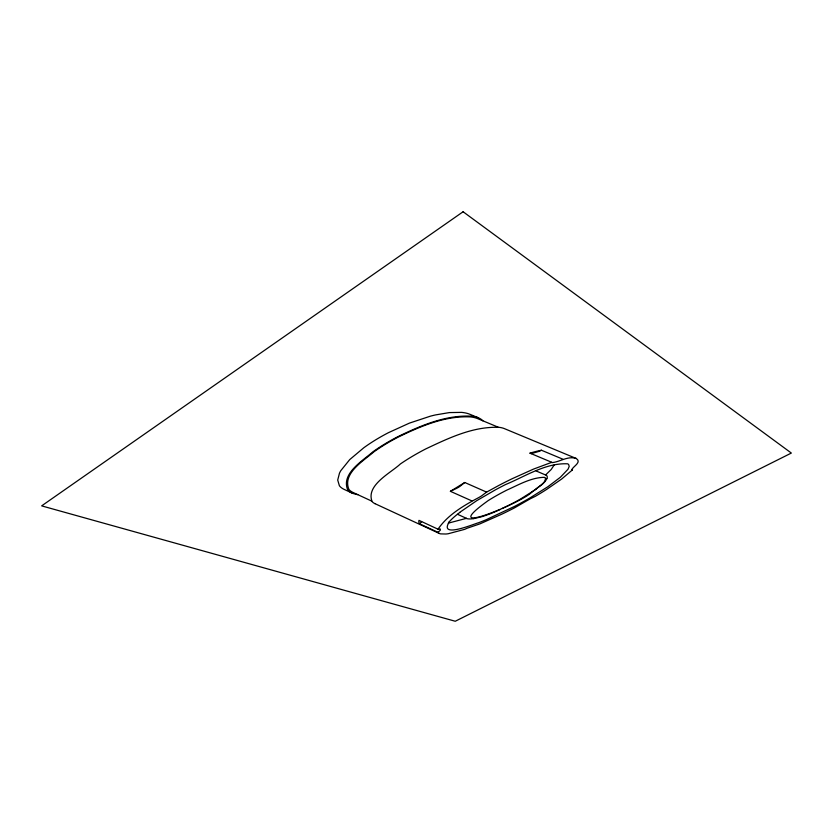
<?xml version="1.0" encoding="UTF-8"?>
<svg xmlns="http://www.w3.org/2000/svg" width="833" height="833" viewBox="0 0 833 833"><rect width="100%" height="100%" fill="white"/><g stroke="black" fill="none" stroke-linecap="round" stroke-linejoin="round"><path stroke-width="1.25" d="M375.048 503.694L439.335 533.464A9.007 3.832 -14.1 0 0 440.636 533.88L445.894 534.015A19.898 8.517 -14.2 0 0 448.237 533.734L464.731 529.34A27.687 11.464 -14.7 0 1 467.219 528.195L479.933 523.874L501.778 514.19A298.86 155.542 -12 0 0 514.607 507.807L528.122 500.019A43.628 18.232 -16.4 0 1 530.6 498.634L535.39 496.312A244.673 123.461 -13 0 0 546.708 489.367L561.723 478.985L572.49 469.843A1.416 0.625 -17.3 0 1 571.865 469.781C572.615 466.595 582.163 462.388 576.249 458.483L504.361 428.61A23.72 11.443 -15.6 0 0 499.613 427.391C473.529 426.079 448.779 438.054 425.778 448.904A152.147 66.932 -15.6 0 0 400.329 464.002C390.864 472.925 365.5 485.264 372.143 501.653A22.678 10.423 -12.9 0 0 375.048 503.694M554.257 464.835L551.217 469.468L545.594 474.987L536.171 470.978M419.395 523.759A20.127 8.757 -13.9 0 1 419.009 520.375L438.012 529.194C447.602 515.023 463.387 505.756 478.257 497.832A46.325 21.127 -14.4 0 0 481.412 495.989L486.597 492.116L499.102 485.285A216.184 83.217 -17.2 0 1 512.17 478.715L533.526 469.094L551.769 462.305A2.062 0.927 -17 0 0 552.112 462.617C560.13 461.899 567.794 455.661 576.249 458.483M546.927 478.715L545.355 481.13M421.633 521.635L421.175 522.218A15.046 6.581 -13.2 0 1 419.457 523.738L437.95 532.297A10.121 4.3 -14.1 0 0 439.324 533.474M449.226 521.947C438.502 539.076 474.529 523.686 478.527 522.76A145.098 68.389 -13.9 0 0 486.16 519.73L514.721 506.329A273.911 140.631 -12.4 0 0 529.757 498.051L547.843 486.743L560.37 477.267L568.023 469.218L569.22 466.376L568.606 464.481A8.736 3.894 -17 0 0 567.533 463.804C545.459 462.846 525.186 476.445 505.464 484.587A211.561 81.384 -17.1 0 0 495.312 489.887L476.747 500.664L459.639 512.43M486.597 492.116L464.752 482.494L459.858 486.441A39.755 18.493 -14 0 1 456.765 488.284L450.382 491.314L471.842 500.893M535.994 489.138C538.941 485.972 545.938 483.057 545.448 477.996A5.331 2.353 -16.5 0 0 544.199 477.33C530.996 477.58 518.855 484.764 507.026 490.012A129 52.094 -16.6 0 0 495.291 496.322A120.056 48.772 -16.5 0 0 488.18 500.612C434.409 539.118 521.989 502.611 531.777 492.199M437.95 532.297L440.303 530.236L440.345 529.111A1.531 0.656 -13.9 0 0 440.084 529.028L438.012 529.194M535.89 489.346L520.5 499.04A158.145 75.876 -13.9 0 1 507.12 506.141L502.028 508.578M532.266 491.762L541.627 484.848A41.223 18.472 -15.8 0 0 545.167 481.37M450.382 491.314L464.752 482.494M500.081 509.577L495 511.795A70.055 31.592 -14.7 0 1 483.15 516.293A42.598 18.826 -14.8 0 1 481.307 516.845L473.696 518.647M466.449 518.345L448.31 523.134M531.162 453.641L539.18 451.34A24.282 11.423 -16.6 0 0 541.45 450.247L562.858 459.191M482.88 420.821A27.104 13.411 -14.9 0 0 478.465 417.843L469.843 414.261A30.894 15.39 -14.6 0 0 461.544 412.377L449.393 412.585L435.492 414.928A72.002 34.84 -14.3 0 0 430.453 416.156L409.419 423.122L388.449 432.671A133.093 61.621 -14.7 0 0 363.792 447.769L349.745 459.577L340.801 470.666A70.878 33.684 -13.3 0 0 339.468 473.227L337.709 480.058L339.395 485.743A29.769 14.171 -12.3 0 0 344.091 489.367L351.838 492.949A26.01 12.266 -12.4 0 0 357.815 494.656M498.321 427.246L477.496 418.572A28.52 14.088 -14.9 0 0 470.52 416.916C445.061 415.657 420.613 426.257 398.164 437.127A135.185 61.881 -14.9 0 0 373.736 451.965C363.688 460.805 342.228 473.311 348.902 489.387A27.437 12.953 -12.5 0 0 352.963 492.428L371.685 501.081M571.646 469.489L572.49 469.843M529.975 453.142L551.769 462.305M457.629 514.336L466.48 518.355M449.081 521.947A80.207 33.372 -15.6 0 1 459.785 512.451M351.828 492.949A27.926 13.182 -12.4 0 1 347.705 489.866C340.884 473.54 362.709 460.805 372.903 451.819A137.31 62.808 -14.9 0 1 397.768 436.721C420.592 425.653 445.468 414.886 471.384 416.156A29.02 14.348 -14.9 0 1 478.475 417.833M473.706 518.584A10.756 4.644 -14.7 0 1 466.293 518.47M545.802 474.914A10.787 4.779 -16.4 0 1 546.948 478.423M529.986 453.162A54.155 24.084 -16.5 0 1 541.46 450.216M463.106 211.749L41.65 505.87L455.255 621.251L791.35 453.058L463.106 211.749"/></g></svg>
